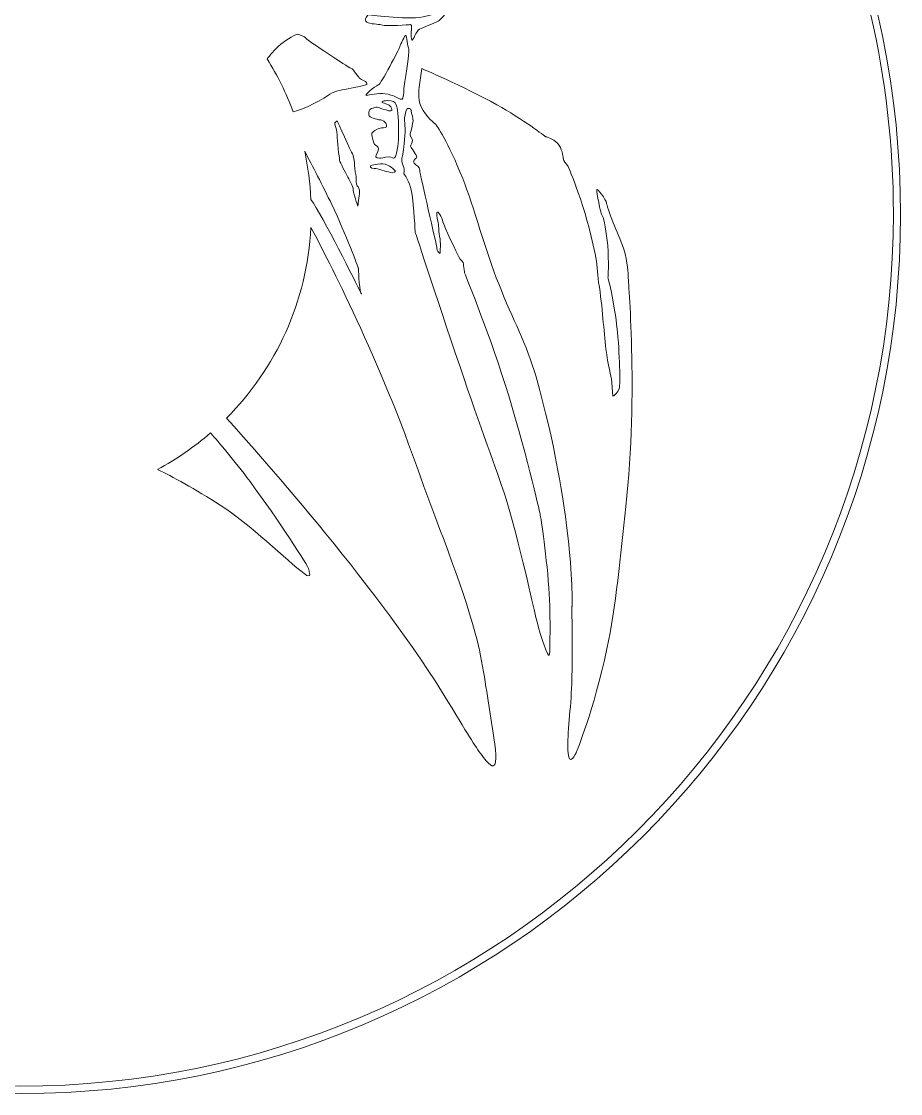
# Model space of a CAD drawing. Header units: inches. Extents: x 50 to 350, y -350 to -50.
# Drawn here: x 200 to 350, y -350 to -167 of the extents above; entities that cross this region are included whole.
import ezdxf

# ---------------------------------------------------------------- set-up
doc = ezdxf.new("R2010")
doc.units = ezdxf.units.IN
doc.header["$MEASUREMENT"] = 0
doc.layers.add('Layer 1', color=7, linetype='Continuous')

msp = doc.modelspace()

# ---------------------------------------------------------------- linework, layer by layer
at = {"layer": 'Layer 1', "lineweight": 0}
for points, knots in [([(350, -200), (350, -282.84), (282.84, -350), (200, -350), (117.16, -350), (50, -282.84), (50, -200), (50, -117.16), (117.16, -50), (200, -50), (282.84, -50), (350, -117.16), (350, -200)], [0, 0, 0, 0, 1, 1, 1, 2, 2, 2, 3, 3, 3, 4, 4, 4, 4]), ([(199.78, -348.74), (117.49, -348.74), (50.78, -282.03), (50.78, -199.74), (50.78, -176.23), (56.23, -153.99), (65.93, -134.21), (69.95, -141.38), (78.11, -155.99), (78.49, -157.04), (79, -158.42), (82.03, -163.85), (83.29, -166.75), (84.55, -169.65), (86.06, -173.44), (86.31, -175.33), (86.57, -177.22), (87.7, -177.6), (88.96, -177.47), (90.22, -177.35), (89.09, -177.22), (89.09, -174.95), (89.09, -172.68), (91.23, -165.61), (91.11, -164.35), (90.98, -163.09), (89.97, -158.68), (89.97, -158.68), (89.97, -158.68), (82.03, -138.62), (81.14, -136.98), (80.6, -135.97), (77.99, -135.47), (76.73, -133.83), (75.85, -132.69), (73.17, -127.09), (71.6, -123.74), (74.97, -118.06), (78.71, -112.62), (82.79, -107.46), (83.41, -108.85), (84.12, -109.67), (84.55, -111.12), (85.18, -113.26), (85.31, -116.8), (85.68, -119.45), (86.06, -122.09), (88.58, -138.37), (88.84, -140.51), (89.01, -141.97), (93.71, -152.33), (96.68, -160.72), (98.24, -165.11), (97.49, -167.58), (99.31, -170.91), (101.53, -174.98), (104.71, -182.31), (105.46, -184.5), (106.38, -187.2), (105.62, -187.89), (106.25, -187.06), (107.38, -185.55), (111.29, -181.26), (113.18, -179.37), (113.91, -178.64), (115.84, -176.58), (117.32, -175.55), (119.72, -173.89), (121.76, -173.31), (121.76, -173.31), (121.76, -173.31), (126.33, -167.8), (128.2, -165.11), (128.73, -164.34), (128.7, -163.34), (128.7, -163.34), (128.7, -163.34), (127.82, -160.57), (128.45, -160.57), (129.08, -160.57), (132.48, -159.81), (133.37, -159.06), (134.25, -158.3), (127.19, -159.43), (126.3, -159.31), (125.86, -159.24), (123.31, -159.72), (122.2, -159.43), (121.1, -159.15), (120.31, -158.11), (120.12, -157.54), (119.74, -156.41), (116.84, -149.34), (116.21, -148.21), (115.58, -147.07), (115.2, -144.42), (115.2, -144.42), (115.2, -144.42), (111.67, -135.34), (111.67, -135.34), (111.67, -135.34), (110.94, -134.49), (109.87, -132.46), (108.57, -129.99), (106.88, -126.26), (106.88, -126.26), (106.88, -126.26), (105.36, -124.45), (103.73, -119.86), (100.83, -111.67), (98.05, -100.27), (98.05, -100.27), (98.05, -100.27), (97.46, -99.51), (96.75, -97.76), (96.16, -96.29), (95.48, -94.08), (95.31, -93.51), (95.39, -93.42), (95.48, -93.34), (95.57, -93.25), (95.57, -93.25), (95.57, -93.25), (95.57, -93.25), (95.57, -93.25), (97.13, -91.7), (97.13, -91.7), (97.13, -91.7), (97.17, -91.71), (97.17, -91.71), (97.53, -91.37), (97.89, -91.03), (98.26, -90.68), (99.79, -91.27), (102.21, -92.04), (104.66, -92.39), (112.95, -93.55), (108.74, -92.23), (105.03, -91.03), (102.85, -90.32), (101.33, -89.6), (101.33, -89.6), (101.33, -89.6), (101.12, -89.43), (100.79, -88.51), (100.78, -88.48), (100.77, -88.44), (100.76, -88.41), (118.14, -72.93), (139.18, -61.47), (162.41, -55.47), (161.34, -58.52), (159.59, -63.69), (158.07, -69.06), (156.37, -75.09), (155.42, -81.35), (155.42, -81.35), (155.42, -81.35), (155.44, -84.39), (155.75, -84.72), (156.64, -85.64), (158.64, -88.15), (159.33, -89.23), (161.59, -92.74), (157.96, -94.91), (158.91, -93.93), (157.82, -95.06), (156.17, -95.9), (155, -96.66), (154.62, -96.9), (154.48, -98.06), (154, -100.43), (153.39, -103.5), (152.8, -107.87), (152.2, -111.41), (151.58, -114.97), (150.96, -117.69), (150.96, -117.69), (150.96, -117.69), (152.89, -117.35), (153.57, -116.76), (153.86, -116.51), (156.66, -112.8), (159.57, -109.32), (161.47, -107.05), (162.6, -106.12), (164.13, -104.38), (165.67, -102.62), (167.6, -100.06), (167.7, -99.94), (167.89, -99.7), (169.3, -97.52), (169.59, -96.17), (169.81, -95.2), (169.29, -95.06), (169.29, -95.06), (169.29, -95.06), (168.65, -96.45), (167.85, -96.6), (167.21, -96.72), (166.41, -95.66), (166.22, -95.37), (166.06, -95.12), (166.02, -93.87), (166.44, -93.28), (166.88, -92.67), (167.78, -92.71), (167.78, -92.71), (167.78, -92.71), (168.45, -92.79), (168.45, -92.79), (168.45, -92.79), (164.84, -86.48), (164.84, -86.48), (164.84, -86.48), (160.63, -79), (160.63, -79), (160.63, -79), (160.63, -73.45), (160.8, -72.94), (160.93, -72.55), (162.41, -60.69), (163.08, -55.3), (165.32, -54.73), (167.57, -54.21), (169.85, -53.75), (169.4, -55.01), (168.62, -57.36), (167.94, -60.26), (166.9, -64.73), (166.1, -70.42), (166.1, -70.42), (166.1, -70.42), (164.84, -81.77), (165, -82.19), (165.17, -82.62), (169.38, -91.61), (169.8, -91.87), (170.22, -92.12), (169.97, -90.35), (169.97, -90.35), (169.97, -90.35), (166.27, -83.2), (166.35, -82.03), (166.43, -80.85), (168.54, -63.1), (168.7, -62.68), (168.87, -62.26), (171.06, -60.24), (171.56, -59.06), (171.89, -58.31), (171.38, -55.46), (170.97, -53.52), (180.29, -51.7), (189.93, -50.74), (199.78, -50.74), (214.64, -50.74), (228.98, -52.91), (242.52, -56.96), (241.71, -58.4), (239.43, -62.49), (239.36, -63.19), (239.27, -64.03), (240.11, -64.11), (240.11, -64.11), (240.11, -64.11), (241.38, -59.4), (243.14, -58.22), (243.56, -57.95), (243.9, -57.7), (244.2, -57.47), (244.56, -57.58), (244.92, -57.7), (245.29, -57.82), (244.74, -58.37), (243.93, -59.32), (243.56, -60.33), (242.97, -61.92), (243.14, -62.68), (243.14, -62.68), (243.14, -62.68), (243.91, -61.31), (244.72, -60.57), (245.59, -59.77), (246.51, -59.62), (246.25, -60.66), (245.75, -62.68), (246.67, -62.09), (246.67, -62.09), (246.67, -62.09), (247.01, -61.67), (247.43, -61.5), (247.75, -61.38), (248.3, -59.84), (248.73, -58.97), (249.39, -59.2), (250.05, -59.43), (250.71, -59.67), (250.61, -59.86), (250.51, -60.06), (250.42, -60.28), (249.98, -61.37), (249.73, -63.05), (250.04, -63.35), (250.71, -64.03), (251.72, -63.35), (251.81, -63.94), (251.89, -64.53), (252.81, -63.94), (252.81, -63.94), (252.81, -63.94), (253.32, -63.35), (253.4, -63.02), (253.49, -62.68), (253.99, -62.26), (254.33, -62.6), (254.67, -62.93), (254.92, -63.02), (255.34, -62.6), (255.51, -62.43), (255.78, -62.1), (256.07, -61.74), (256.72, -62.01), (257.38, -62.28), (258.03, -62.56), (257.75, -63.2), (257.25, -64.47), (257.44, -64.78), (257.69, -65.2), (258.87, -66.21), (258.87, -66.21), (258.87, -66.21), (258.72, -64.31), (259.14, -63.04), (259.8, -63.33), (260.47, -63.62), (261.13, -63.92), (261.11, -65.27), (261.16, -68.02), (261.73, -68.4), (262.49, -68.91), (263.24, -66.3), (263.24, -66.3), (263.24, -66.3), (263.41, -65.62), (263.67, -65.1), (271.09, -68.63), (278.17, -72.74), (284.85, -77.4), (284.72, -77.91), (284.56, -78.46), (284.44, -78.66), (284.19, -79.08), (283.43, -80.34), (283.43, -80.34), (283.43, -80.34), (282.25, -81.35), (282.25, -81.35), (282.25, -81.35), (281.33, -82.62), (281.33, -82.62), (281.33, -82.62), (280.74, -83.12), (280.82, -83.62), (280.91, -84.13), (280.65, -84.47), (280.91, -84.8), (281.16, -85.14), (281.41, -85.73), (281.41, -85.73), (281.41, -85.73), (281.24, -87.16), (281.24, -87.16), (281.24, -87.16), (281.75, -87.66), (281.83, -88.08), (281.92, -88.5), (282, -89.26), (282, -89.26), (282, -89.26), (283.01, -90.02), (283.01, -90.02), (283.01, -90.02), (282.93, -90.86), (282.76, -91.19), (282.59, -91.53), (282.51, -92.04), (282.51, -92.04), (282.51, -92.04), (282.17, -92.88), (282.17, -92.88), (282.17, -92.88), (282.42, -93.89), (282.42, -93.89), (282.42, -93.89), (282.9, -94.66), (283.09, -94.98), (283.31, -95.33), (285.01, -96.79), (283.66, -97.15), (283.34, -97.24), (282.84, -97.59), (283.09, -98.26), (283.35, -98.93), (283.09, -99.69), (283.18, -100.03), (283.26, -100.36), (283.26, -100.78), (283.43, -101.12), (283.6, -101.46), (284.02, -102.3), (284.02, -102.8), (284.02, -103.31), (284.1, -103.98), (284.1, -104.48), (284.1, -104.99), (283.94, -105.41), (283.94, -105.41), (283.94, -105.41), (283.85, -106.42), (283.85, -106.42), (283.85, -106.42), (283.77, -107.01), (283.85, -107.34), (283.94, -107.68), (283.68, -107.93), (284.02, -108.27), (284.36, -108.61), (283.85, -109.19), (284.19, -109.19), (284.52, -109.19), (284.94, -108.77), (284.94, -108.27), (284.94, -107.76), (284.78, -107.34), (285.11, -106.67), (285.45, -106), (285.53, -104.65), (285.62, -104.15), (285.7, -103.64), (285.45, -103.14), (285.45, -102.21), (285.45, -101.29), (284.86, -101.04), (285.11, -99.86), (285.37, -98.68), (285.2, -98.18), (285.62, -97.84), (286.04, -97.5), (286.12, -97.42), (286.54, -96.91), (286.96, -96.41), (287.05, -96.32), (287.38, -95.74), (287.72, -95.15), (287.72, -95.32), (287.97, -94.81), (288.22, -94.31), (288.39, -93.97), (288.39, -93.97), (288.39, -93.97), (290.33, -93.47), (290.41, -92.88), (290.5, -92.29), (290.92, -92.12), (290.83, -91.78), (290.75, -91.45), (291, -91.19), (291.17, -90.77), (291.34, -90.35), (292.01, -89.6), (292.01, -89.6), (292.01, -89.6), (292.68, -89.51), (292.51, -88.76), (292.35, -88), (292.68, -87.24), (292.68, -87.24), (292.68, -87.24), (292.85, -86.48), (293.27, -85.81), (293.55, -85.36), (293.72, -84.83), (294.06, -84.35), (327.46, -111.68), (348.78, -153.22), (348.78, -199.74), (348.78, -282.03), (282.07, -348.74), (199.78, -348.74)], [0, 0, 0, 0, 1, 1, 1, 2, 2, 2, 3, 3, 3, 4, 4, 4, 5, 5, 5, 6, 6, 6, 7, 7, 7, 8, 8, 8, 9, 9, 9, 10, 10, 10, 11, 11, 11, 12, 12, 12, 13, 13, 13, 14, 14, 14, 15, 15, 15, 16, 16, 16, 17, 17, 17, 18, 18, 18, 19, 19, 19, 20, 20, 20, 21, 21, 21, 22, 22, 22, 23, 23, 23, 24, 24, 24, 25, 25, 25, 26, 26, 26, 27, 27, 27, 28, 28, 28, 29, 29, 29, 30, 30, 30, 31, 31, 31, 32, 32, 32, 33, 33, 33, 34, 34, 34, 35, 35, 35, 36, 36, 36, 37, 37, 37, 38, 38, 38, 39, 39, 39, 40, 40, 40, 41, 41, 41, 42, 42, 42, 43, 43, 43, 44, 44, 44, 45, 45, 45, 46, 46, 46, 47, 47, 47, 48, 48, 48, 49, 49, 49, 50, 50, 50, 51, 51, 51, 52, 52, 52, 53, 53, 53, 54, 54, 54, 55, 55, 55, 56, 56, 56, 57, 57, 57, 58, 58, 58, 59, 59, 59, 60, 60, 60, 61, 61, 61, 62, 62, 62, 63, 63, 63, 64, 64, 64, 65, 65, 65, 66, 66, 66, 67, 67, 67, 68, 68, 68, 69, 69, 69, 70, 70, 70, 71, 71, 71, 72, 72, 72, 73, 73, 73, 74, 74, 74, 75, 75, 75, 76, 76, 76, 77, 77, 77, 78, 78, 78, 79, 79, 79, 80, 80, 80, 81, 81, 81, 82, 82, 82, 83, 83, 83, 84, 84, 84, 85, 85, 85, 86, 86, 86, 87, 87, 87, 88, 88, 88, 89, 89, 89, 90, 90, 90, 91, 91, 91, 92, 92, 92, 93, 93, 93, 94, 94, 94, 95, 95, 95, 96, 96, 96, 97, 97, 97, 98, 98, 98, 99, 99, 99, 100, 100, 100, 101, 101, 101, 102, 102, 102, 103, 103, 103, 104, 104, 104, 105, 105, 105, 106, 106, 106, 107, 107, 107, 108, 108, 108, 109, 109, 109, 110, 110, 110, 111, 111, 111, 112, 112, 112, 113, 113, 113, 114, 114, 114, 115, 115, 115, 116, 116, 116, 117, 117, 117, 118, 118, 118, 119, 119, 119, 120, 120, 120, 121, 121, 121, 122, 122, 122, 123, 123, 123, 124, 124, 124, 125, 125, 125, 126, 126, 126, 127, 127, 127, 128, 128, 128, 129, 129, 129, 130, 130, 130, 131, 131, 131, 132, 132, 132, 133, 133, 133, 134, 134, 134, 135, 135, 135, 136, 136, 136, 137, 137, 137, 138, 138, 138, 139, 139, 139, 140, 140, 140, 141, 141, 141, 142, 142, 142, 143, 143, 143, 144, 144, 144, 145, 145, 145, 146, 146, 146, 147, 147, 147, 148, 148, 148, 149, 149, 149, 150, 150, 150, 151, 151, 151, 152, 152, 152, 153, 153, 153, 154, 154, 154, 155, 155, 155, 156, 156, 156, 157, 157, 157, 158, 158, 158, 159, 159, 159, 160, 160, 160, 161, 161, 161, 162, 162, 162, 163, 163, 163, 163]), ([(272.54, -163.65), (272.54, -163.65), (272.05, -165.66), (268.53, -166.25), (265.39, -166.77), (259.16, -165.88), (259.16, -165.88), (259.16, -165.88), (258.3, -166.75), (258.94, -167.16), (259.43, -167.48), (260.96, -167.46), (261.39, -167.61), (262.4, -167.94), (266.15, -167.57), (266.4, -167.57), (266.65, -167.57), (266.57, -168.45), (266.52, -168.74), (266.48, -169.04), (266.44, -170.26), (266.65, -170.26), (266.86, -170.26), (267.32, -168.66), (267.91, -168.37), (268.5, -168.07), (270.52, -167.27), (270.98, -167.06), (271.2, -166.96), (272.18, -166.09), (272.72, -165.14), (273.57, -163.63), (273.72, -161.72), (273.72, -161.72), (273.72, -161.72), (272.54, -163.65), (272.54, -163.65)], [0, 0, 0, 0, 1, 1, 1, 2, 2, 2, 3, 3, 3, 4, 4, 4, 5, 5, 5, 6, 6, 6, 7, 7, 7, 8, 8, 8, 9, 9, 9, 10, 10, 10, 11, 11, 11, 12, 12, 12, 12]), ([(258.79, -177.83), (259.38, -177.53), (258.28, -177.03), (257.86, -176.82), (257.44, -176.61), (256.73, -175.22), (256.22, -175.01), (255.72, -174.8), (248.78, -170.26), (248.57, -169.92), (248.36, -169.58), (247.52, -169.29), (247.14, -169.21), (246.99, -169.17), (245.28, -170.03), (244.24, -170.92), (243.17, -171.84), (242.35, -172.86), (241.93, -173.42), (243.7, -176.24), (245.19, -179.26), (246.36, -182.43), (248.05, -182.17), (251.99, -180), (252.6, -179.43), (253.28, -178.79), (258.2, -178.12), (258.79, -177.83)], [0, 0, 0, 0, 1, 1, 1, 2, 2, 2, 3, 3, 3, 4, 4, 4, 5, 5, 5, 6, 6, 6, 7, 7, 7, 8, 8, 8, 9, 9, 9, 9]), ([(262.08, -179.37), (263.5, -179.55), (264.46, -180.26), (264.76, -180.31), (265.3, -180.39), (265.26, -178.84), (265.26, -178.46), (265.26, -178.08), (266.31, -172.11), (266.1, -171.73), (265.89, -171.35), (265.77, -169.46), (265.6, -169.37), (265.43, -169.29), (264.67, -170.97), (264.55, -171.35), (264.42, -171.73), (261.39, -177.7), (260.89, -177.87), (260.38, -178.04), (258.2, -179.8), (258.91, -179.64), (259.24, -179.56), (260.9, -179.21), (262.08, -179.37)], [0, 0, 0, 0, 1, 1, 1, 2, 2, 2, 3, 3, 3, 4, 4, 4, 5, 5, 5, 6, 6, 6, 7, 7, 7, 8, 8, 8, 8]), ([(303.53, -210.55), (303.57, -210.26), (303.45, -208.08), (302.77, -205.89), (302.24, -204.18), (301.53, -202.84), (300.94, -201.37), (300.32, -199.82), (299.83, -198.17), (299.83, -198.01), (299.83, -197.51), (298.15, -195.32), (298.15, -195.74), (298.15, -196.16), (298.74, -199.61), (299.16, -200.28), (299.34, -200.57), (299.87, -203.1), (300.03, -205.24), (300.26, -208.1), (300.08, -210.71), (300.08, -210.71), (300.08, -210.71), (301.1, -214.71), (301.6, -219.13), (302.13, -223.85), (302.15, -229.03), (302.02, -229.55), (301.77, -230.56), (300.93, -230.98), (300.93, -230.98), (300.93, -230.98), (300.67, -227.96), (300.67, -227.96), (300.67, -227.96), (300.06, -225.61), (299.73, -222.91), (299.34, -219.76), (299.18, -215.93), (298.49, -211.57), (298.22, -209.79), (298.24, -208.43), (297.89, -206.71), (296.21, -198.42), (293.43, -192.1), (293.27, -191.79), (292.93, -191.12), (292.44, -190.97), (292.44, -190.34), (292.44, -190.05), (292.2, -188.65), (291.52, -187.88), (290.7, -186.96), (289.41, -186.68), (289.41, -186.68), (289.41, -186.68), (285.45, -183.63), (281.14, -181.26), (275.19, -177.98), (268.34, -175.08), (268.34, -175.08), (268.34, -175.08), (267.87, -178.25), (267.87, -178.25), (267.87, -178.25), (267.53, -180.07), (268.21, -181.61), (268.95, -183.26), (270.73, -184.64), (270.73, -184.64), (270.73, -184.64), (272.78, -187.46), (275.29, -193.82), (277.18, -198.63), (279.22, -206.21), (281.43, -211.83), (283.86, -217.99), (286.19, -222), (287.8, -227.67), (294.25, -250.38), (294.04, -266.71), (293.94, -266.9), (293.87, -267.04), (294.1, -273.35), (293.89, -280.1), (293.77, -284.18), (293.12, -288.64), (293.22, -291.37), (293.34, -294.82), (294.7, -291.71), (294.7, -291.71), (294.7, -291.71), (297.66, -284.59), (299.91, -274.11), (301.43, -267.03), (302.22, -258.18), (303.13, -249.83), (305.27, -230.17), (303.49, -210.91), (303.53, -210.55)], [0, 0, 0, 0, 1, 1, 1, 2, 2, 2, 3, 3, 3, 4, 4, 4, 5, 5, 5, 6, 6, 6, 7, 7, 7, 8, 8, 8, 9, 9, 9, 10, 10, 10, 11, 11, 11, 12, 12, 12, 13, 13, 13, 14, 14, 14, 15, 15, 15, 16, 16, 16, 17, 17, 17, 18, 18, 18, 19, 19, 19, 20, 20, 20, 21, 21, 21, 22, 22, 22, 23, 23, 23, 24, 24, 24, 25, 25, 25, 26, 26, 26, 27, 27, 27, 28, 28, 28, 29, 29, 29, 30, 30, 30, 31, 31, 31, 32, 32, 32, 33, 33, 33, 33]), ([(261.31, -183.84), (262.11, -183.97), (262.45, -184.77), (262.28, -185.02), (262.11, -185.27), (261.52, -185.1), (261.06, -185.27), (260.59, -185.44), (259.96, -185.86), (259.8, -186.07), (259.63, -186.28), (260.01, -187.12), (260.05, -187.58), (260.09, -188.05), (260.72, -188.26), (260.85, -188.51), (260.97, -188.76), (260.93, -189.27), (260.55, -189.81), (260.17, -190.36), (261.1, -190.4), (261.35, -190.36), (261.6, -190.32), (262.53, -189.98), (263.03, -190.19), (263.54, -190.4), (263.5, -190.53), (263.83, -190.07), (263.97, -189.88), (264.31, -188.17), (264.35, -186.62), (264.42, -184.31), (264.14, -181.89), (264.04, -181.61), (263.97, -181.41), (263.93, -180.89), (263.51, -180.71), (262.95, -180.46), (261.99, -180.56), (261.9, -180.56), (261.73, -180.56), (261.27, -180.9), (261.69, -180.94), (261.87, -180.96), (262.46, -181.11), (262.76, -181.34), (263.17, -181.64), (263.27, -182.06), (263.2, -182.2), (263.08, -182.45), (262.32, -182.16), (261.69, -181.99), (261.06, -181.82), (261.06, -181.7), (260.72, -181.65), (260.38, -181.61), (260.13, -181.82), (259.71, -181.91), (259.29, -181.99), (259.25, -182.45), (259.29, -182.96), (259.33, -183.46), (260.51, -183.72), (261.31, -183.84)], [0, 0, 0, 0, 1, 1, 1, 2, 2, 2, 3, 3, 3, 4, 4, 4, 5, 5, 5, 6, 6, 6, 7, 7, 7, 8, 8, 8, 9, 9, 9, 10, 10, 10, 11, 11, 11, 12, 12, 12, 13, 13, 13, 14, 14, 14, 15, 15, 15, 16, 16, 16, 17, 17, 17, 18, 18, 18, 19, 19, 19, 20, 20, 20, 21, 21, 21, 21]), ([(287.64, -268.2), (287.89, -269.26), (289.07, -273.6), (289.75, -274.9), (290.1, -275.57), (290.12, -274.93), (290.12, -274.93), (290.12, -274.93), (290.36, -269.21), (289.98, -263.7), (289.54, -257.3), (288.48, -250.96), (288.48, -250.96), (288.48, -250.96), (285.84, -239.48), (282.53, -228.97), (279.4, -219.04), (275.59, -210.05), (275.57, -209.79), (275.52, -209.24), (275.44, -208.7), (275.44, -208.4), (275.44, -208.11), (274.89, -207.77), (274.64, -207.22), (274.39, -206.68), (272.03, -201.92), (271.91, -201.21), (271.78, -200.5), (271.02, -199.19), (270.9, -199.65), (270.77, -200.12), (271.23, -201.71), (271.19, -202.3), (271.15, -202.89), (271.57, -204.45), (271.49, -205.37), (271.4, -206.3), (271.53, -206.72), (271.32, -206.55), (271.11, -206.38), (270.9, -206.26), (270.9, -205.75), (270.9, -205.25), (267.95, -193.05), (267.95, -192.42), (267.95, -191.79), (267.37, -191.58), (267.03, -191.24), (266.69, -190.91), (267.2, -190.4), (267.41, -190.28), (267.62, -190.15), (266.73, -188.85), (266.48, -188.55), (266.23, -188.26), (266.52, -188), (266.69, -187.63), (266.86, -187.25), (266.4, -186.7), (266.4, -186.7), (266.4, -186.7), (266.23, -186.28), (266.44, -185.82), (266.65, -185.36), (266.73, -184.47), (266.82, -184.05), (266.9, -183.63), (266.52, -182.75), (266.52, -182.29), (266.52, -181.82), (265.94, -181.74), (265.73, -181.99), (265.52, -182.24), (265.35, -183.72), (265.35, -183.72), (265.35, -183.72), (265.58, -185.31), (265.37, -187.25), (265.19, -188.95), (265, -189.97), (264.93, -190.36), (264.76, -191.2), (265.18, -191.62), (265.26, -191.96), (265.35, -192.29), (265.26, -193.05), (265.26, -193.05), (265.26, -193.05), (266.2, -194.21), (266.53, -195.97), (267.07, -198.85), (267.12, -202.92), (267.2, -203.02), (267.23, -203.06), (271.52, -216.3), (275.53, -228.02), (278.77, -237.51), (281.77, -245.6), (282.51, -247.97), (285.02, -256.01), (287.43, -267.34), (287.64, -268.2)], [0, 0, 0, 0, 1, 1, 1, 2, 2, 2, 3, 3, 3, 4, 4, 4, 5, 5, 5, 6, 6, 6, 7, 7, 7, 8, 8, 8, 9, 9, 9, 10, 10, 10, 11, 11, 11, 12, 12, 12, 13, 13, 13, 14, 14, 14, 15, 15, 15, 16, 16, 16, 17, 17, 17, 18, 18, 18, 19, 19, 19, 20, 20, 20, 21, 21, 21, 22, 22, 22, 23, 23, 23, 24, 24, 24, 25, 25, 25, 26, 26, 26, 27, 27, 27, 28, 28, 28, 29, 29, 29, 30, 30, 30, 31, 31, 31, 32, 32, 32, 33, 33, 33, 34, 34, 34, 34]), ([(253.87, -186.45), (253.82, -187.25), (254.24, -190.32), (254.29, -190.7), (254.33, -191.07), (255.34, -192.88), (255.59, -193.39), (255.84, -193.89), (256.64, -195.24), (256.6, -195.7), (256.56, -196.16), (257.4, -198.56), (257.4, -198.56), (257.4, -198.56), (257.65, -196.75), (257.69, -196.21), (257.73, -195.66), (257.52, -195.32), (257.31, -195.07), (257.1, -194.82), (257.1, -193.85), (257.1, -193.51), (257.1, -193.18), (256.81, -192.21), (256.85, -191.62), (256.89, -191.03), (256.64, -189.77), (256.47, -189.6), (256.3, -189.43), (253.87, -184.01), (253.87, -184.01), (253.87, -184.01), (253.4, -184.26), (253.45, -184.51), (253.49, -184.77), (253.91, -185.65), (253.87, -186.45)], [0, 0, 0, 0, 1, 1, 1, 2, 2, 2, 3, 3, 3, 4, 4, 4, 5, 5, 5, 6, 6, 6, 7, 7, 7, 8, 8, 8, 9, 9, 9, 10, 10, 10, 11, 11, 11, 12, 12, 12, 12]), ([(257.92, -213.36), (257.95, -213.44), (257.97, -213.51), (258, -213.55), (258.03, -213.6), (258, -213.53), (257.92, -213.36), (257.6, -212.39), (257.5, -209.14), (257.5, -209.14), (257.5, -209.14), (255.39, -203.34), (252.95, -198.28), (251.38, -195.01), (249.61, -191.6), (248.33, -189.17), (248.91, -191.85), (249.27, -194.6), (249.4, -197.42), (251.42, -200.28), (257.13, -211.7), (257.92, -213.36)], [0, 0, 0, 0, 1, 1, 1, 2, 2, 2, 3, 3, 3, 4, 4, 4, 5, 5, 5, 6, 6, 6, 7, 7, 7, 7]), ([(260.17, -192.13), (260.85, -192.13), (262.15, -192.59), (262.91, -192.8), (263.66, -193.01), (263.83, -192.59), (263.83, -192.59), (263.83, -192.59), (263.12, -191.66), (262.07, -191.41), (261.02, -191.16), (259.63, -191.62), (259.63, -191.62), (259.46, -191.66), (259.5, -192.13), (260.17, -192.13)], [0, 0, 0, 0, 1, 1, 1, 2, 2, 2, 3, 3, 3, 4, 4, 4, 5, 5, 5, 5]), ([(278.85, -292.65), (281.35, -295.96), (281.43, -293.67), (279.97, -285.18), (279.32, -281.42), (278.86, -276.72), (277.44, -271.42), (275.12, -262.8), (270.7, -252.23), (267.38, -242.8), (260.5, -223.23), (251.52, -206.15), (249.39, -202.18), (248.76, -214.86), (243.38, -226.29), (234.98, -234.72), (241.02, -241.4), (261.64, -264.67), (272.76, -283.06), (276.76, -289.67), (277.48, -290.85), (278.85, -292.65)], [0, 0, 0, 0, 1, 1, 1, 2, 2, 2, 3, 3, 3, 4, 4, 4, 5, 5, 5, 6, 6, 6, 7, 7, 7, 7]), ([(248.23, -261.26), (249.68, -262.39), (249.05, -260.78), (249.04, -260.6), (249.04, -260.06), (243.79, -252), (239, -245.56), (236.24, -241.85), (233.64, -238.81), (232.26, -237.25), (229.5, -239.64), (226.47, -241.73), (223.22, -243.47), (225.6, -244.67), (229.68, -246.82), (233.92, -249.56), (238.83, -252.74), (245.38, -259.04), (248.23, -261.26)], [0, 0, 0, 0, 1, 1, 1, 2, 2, 2, 3, 3, 3, 4, 4, 4, 5, 5, 5, 6, 6, 6, 6])]:
    msp.add_open_spline(points, degree=3, knots=knots, dxfattribs=at)

doc.saveas('drawing.dxf')
